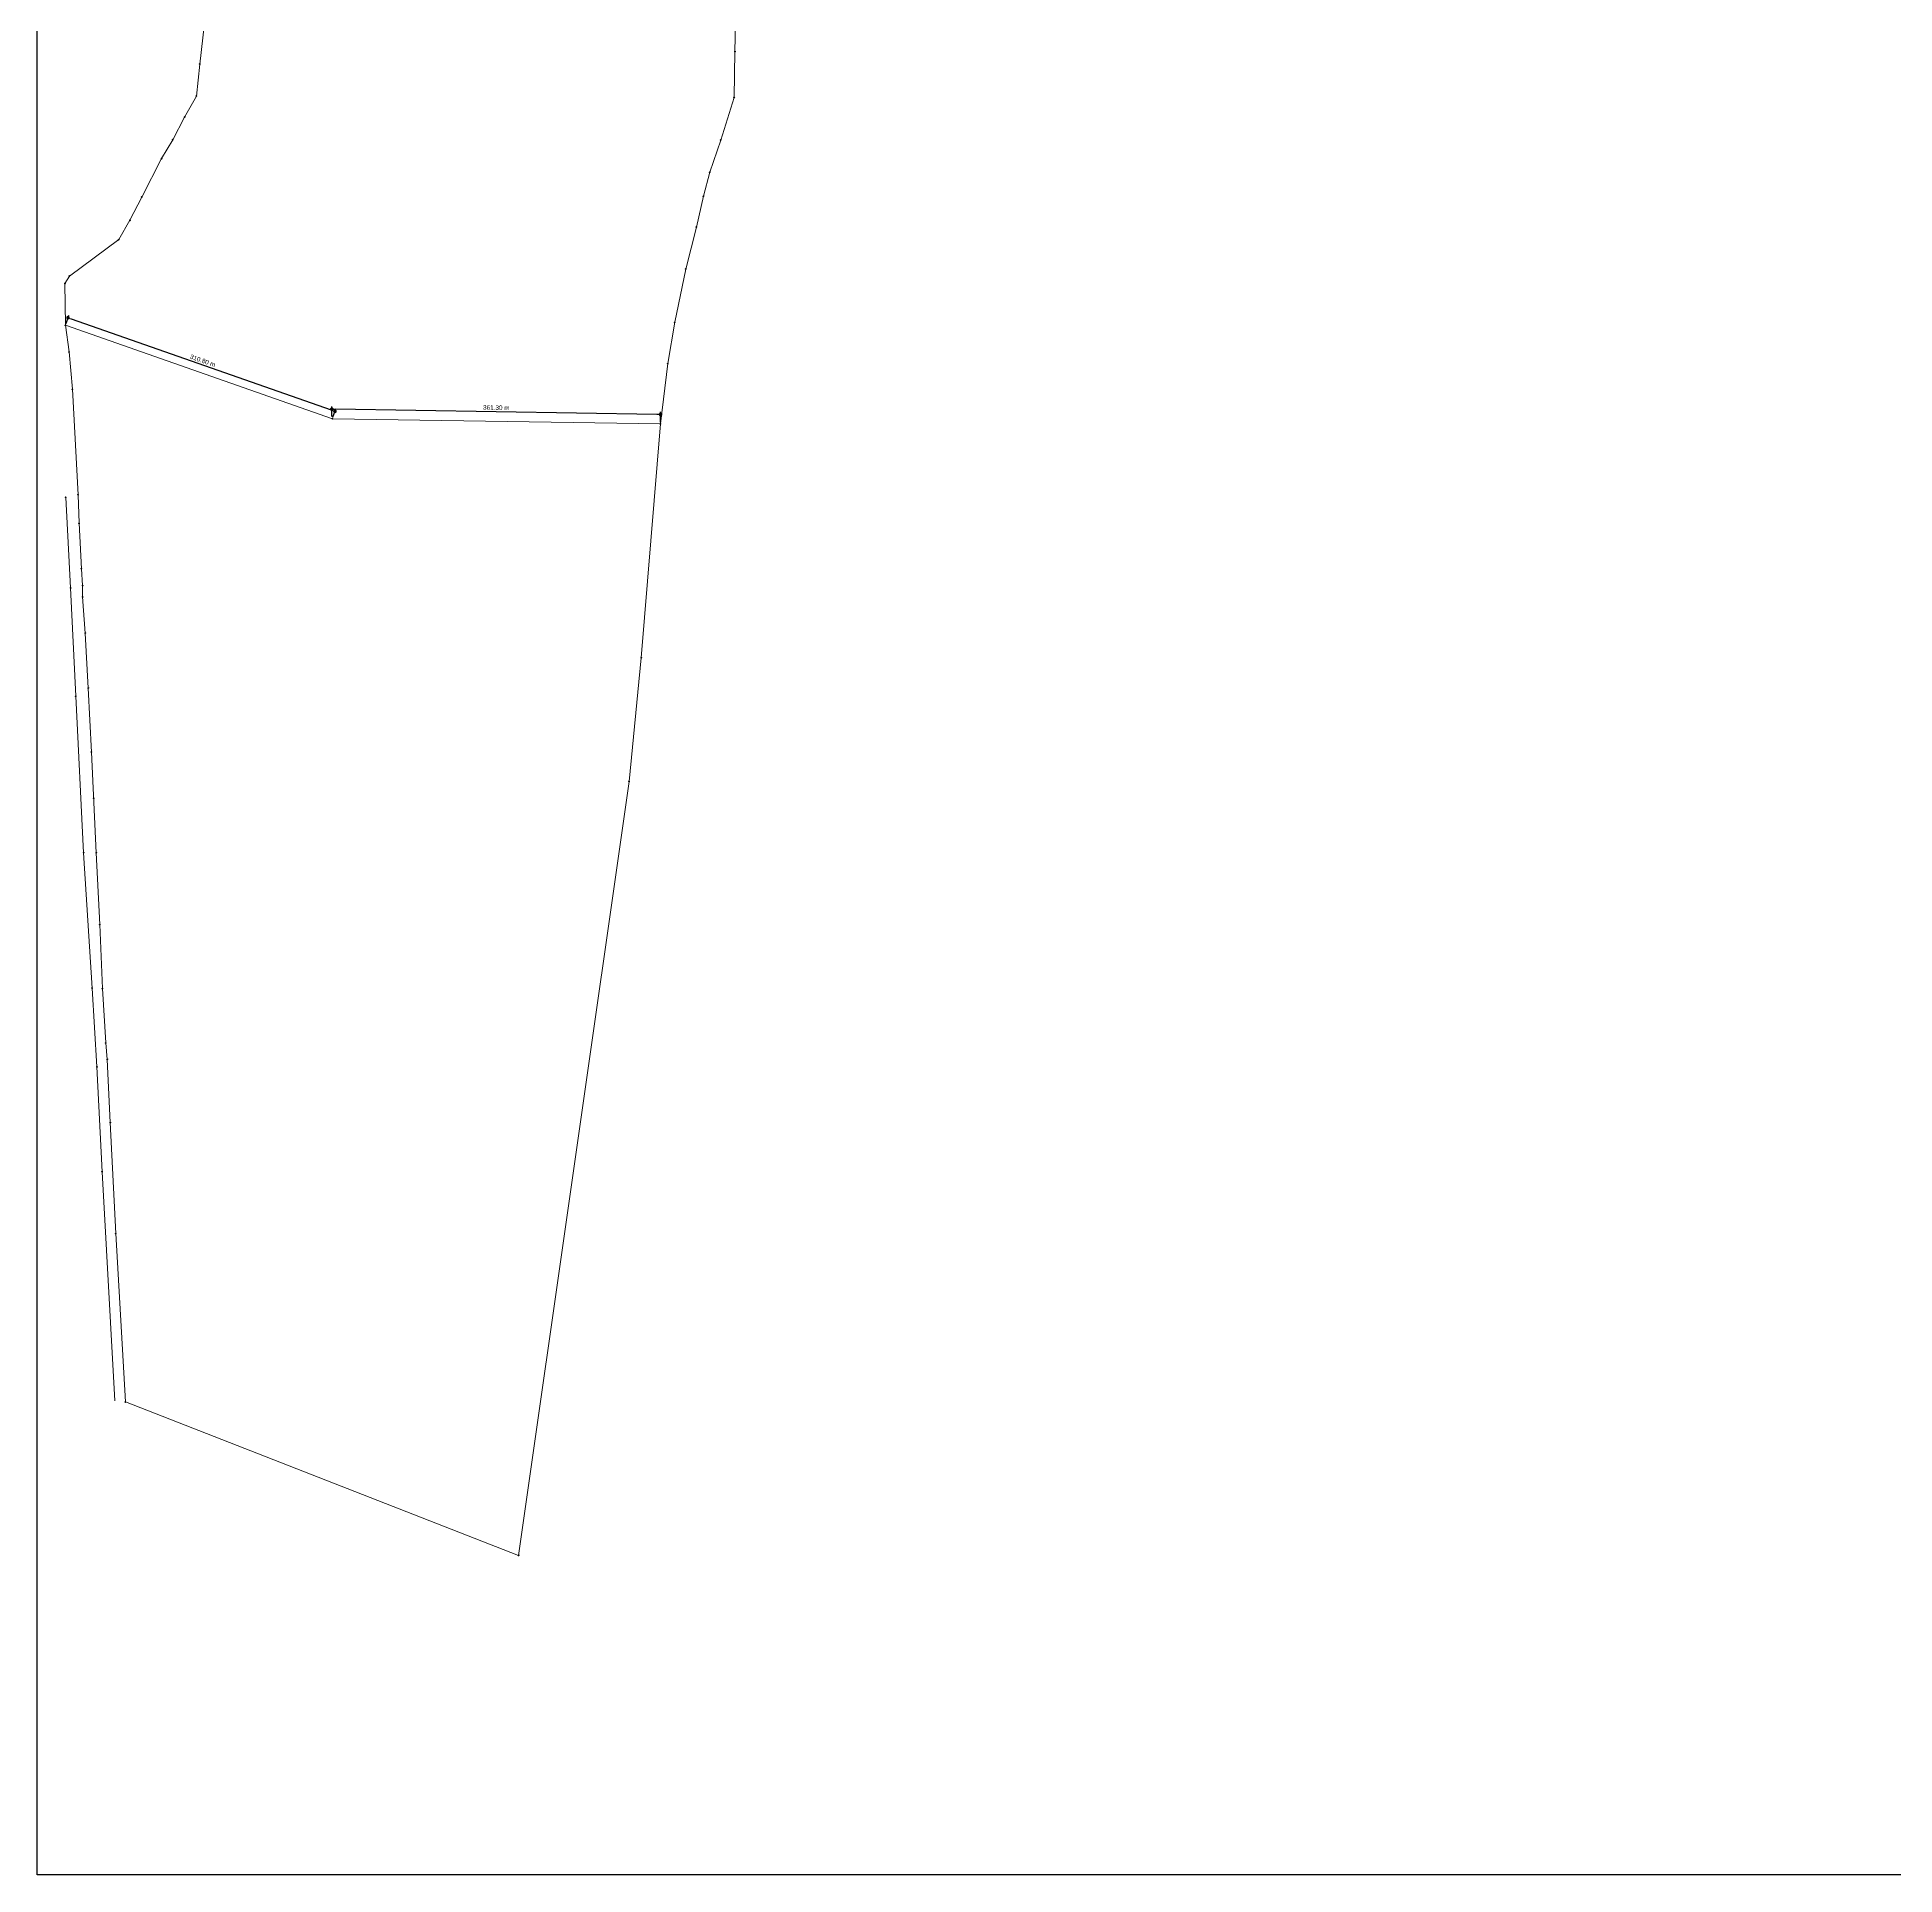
# Model space of a CAD drawing. Header units: metres. Extents: x 615852 to 659911, y 1301217 to 1325118.
# Drawn here: x 616893 to 618935, y 1313224 to 1315243 of the extents above; entities that cross this region are included whole.
import ezdxf

# ---------------------------------------------------------------- set-up
doc = ezdxf.new("R2010")
doc.units = ezdxf.units.M
doc.header["$PDMODE"] = 32
doc.header["$PDSIZE"] = 0.5
doc.layers.add('CIRCULO PI', color=2, linetype='Continuous')
doc.layers.add('CVL_PUNTO', color=2, linetype='Continuous')
doc.layers.add('Point', color=5, linetype='Continuous', lineweight=100)
doc.layers.add('Point_Name', color=1, linetype='Continuous', lineweight=100)
doc.styles.get("Standard").update_dxf_attribs({"font": 'arial.ttf'})
doc.dimstyles.new('COTAS DE RETIRO', dxfattribs={"dimtxt": 5, "dimasz": 4, "dimexe": 3, "dimexo": 2, "dimgap": 2, "dimtad": 1, "dimzin": 0, "dimdsep": 46, "dimtxsty": 'Standard', "dimblk": 'DOT', "dimcen": 0.09, "dimclrd": 1, "dimclre": 2, "dimclrt": 7, "dimadec": 0, "dimazin": 0, "dimtfac": 1, "dimtofl": 0, "dimtmove": 0, "dimatfit": 3, "dimfxl": 1, "dimtolj": 1, "dimtzin": 0, "dimarcsym": 0})

# ---------------------------------------------------------------- blocks, each defined once
blk = doc.blocks.new('_Dot')
at = {"color": 0, "linetype": 'ByBlock', "lineweight": -2}
blk.add_line((-0.5, 0), (-1, 0), dxfattribs=at)
at = {"color": 0, "linetype": 'ByBlock', "const_width": 0.5}
blk.add_lwpolyline([(-0.25, 0, 1), (0.25, 0, 1)], format="xyb", close=True, dxfattribs=at)
blk = doc.blocks.new('*D28')
at = {"layer": 'CIRCULO PI', "color": 2, "lineweight": -2, "transparency": 16777216}
for p, q in [((617217, 1314826.1), (617217.1, 1314837.4)), ((617578.2, 1314820.2), (617578.4, 1314831.5))]:
    blk.add_line(p, q, dxfattribs=at)
at = {"layer": 'CIRCULO PI', "color": 1, "lineweight": -2, "transparency": 16777216}
blk.add_line((617574.3, 1314828.6), (617221.1, 1314834.3), dxfattribs=at)
at = {"layer": 'Defpoints', "color": 0, "transparency": 16777216}
for p in [(617217.1, 1314834.4), (617216.9, 1314824.1, 35.4), (617578.2, 1314818.2, 35.4)]:
    blk.add_point(p, dxfattribs=at)
at = {"layer": 'CIRCULO PI', "color": 1, "lineweight": -2, "transparency": 16777216, "xscale": 4, "yscale": 4, "zscale": 4}
for p, rotation in [((617217.1, 1314834.4), 179.0705458721258), ((617578.3, 1314828.5), 359.0705458721258)]:
    blk.add_blockref('_Dot', p, dxfattribs=dict(at, rotation=rotation))
at = {"layer": 'CIRCULO PI', "color": 7, "transparency": 16777216, "insert": (617397.8, 1314836), "char_height": 5, "attachment_point": 5, "rotation": 359.0705}
blk.add_mtext('\\A1;361.30 m', dxfattribs=at)
blk = doc.blocks.new('*D29')
at = {"layer": 'CIRCULO PI', "color": 2, "lineweight": -2, "transparency": 16777216}
for p, q in [((616925, 1314928.5), (616928.2, 1314937.6)), ((617218.3, 1314825.7), (617221.5, 1314834.8))]:
    blk.add_line(p, q, dxfattribs=at)
at = {"layer": 'CIRCULO PI', "color": 1, "lineweight": -2, "transparency": 16777216}
blk.add_line((617216.7, 1314833.2), (616931, 1314933.4), dxfattribs=at)
at = {"layer": 'Defpoints', "color": 0, "transparency": 16777216}
for p in [(616927.2, 1314934.8), (616924.3, 1314926.6, 35.2), (617217.6, 1314823.8, 35.2)]:
    blk.add_point(p, dxfattribs=at)
at = {"layer": 'CIRCULO PI', "color": 1, "lineweight": -2, "transparency": 16777216, "xscale": 4, "yscale": 4, "zscale": 4}
for p, rotation in [((616927.2, 1314934.8), 160.6787377815661), ((617220.5, 1314831.9), 340.6787377815661)]:
    blk.add_blockref('_Dot', p, dxfattribs=dict(at, rotation=rotation))
at = {"layer": 'CIRCULO PI', "color": 7, "transparency": 16777216, "insert": (617075.3, 1314887.6), "char_height": 5, "attachment_point": 5, "rotation": 340.6787}
blk.add_mtext('\\A1;310.80 m', dxfattribs=at)

msp = doc.modelspace()

# ---------------------------------------------------------------- linework, layer by layer
at = {"color": 4, "lineweight": 0}
for points, elevation in [([(617077.05194, 1315258.56414), (617072.02077, 1315213.4894), (617068.30367, 1315178.4789), (617055.20498, 1315155.25893), (617042.34615, 1315130.41732), (617030.0699, 1315109.75596), (617008.17385, 1315067.39167), (616995.29754, 1315041.95375), (616982.99742, 1315020.77609), (616928.75054, 1314980.62475), (616923.85927, 1314972.32619), (616924.34553, 1314926.63782), (617217.63656, 1314823.80656), (617578.17253, 1314818.19585)], 35.4026), ([(617578.17253, 1314818.19585), (617586.13984, 1314884.34692), (617593.81598, 1314929.81457), (617605.88011, 1314988.30604), (617617.61397, 1315034.4241), (617625.30337, 1315068.28745), (617632.25221, 1315094.71685), (617644.33824, 1315130.12013), (617659.14399, 1315176.83568), (617660.01349, 1315227.23106), (617660.74681, 1315258.66602)], 35.4026), ([(616924.34553, 1314926.63782), (617217.63656, 1314823.80656)], 35.24098), ([(616990.26534, 1313743.40577), (616979.58627, 1313928.29613), (616973.59391, 1314050.42515), (616970.23872, 1314119.69399), (616968.61917, 1314137.8098), (616965.07688, 1314197.57809), (616962.03015, 1314267.94059), (616958.17931, 1314346.89991), (616952.99757, 1314457.56045), (616949.38283, 1314527.75857), (616946.0902, 1314588.28734), (616943.14806, 1314627.99393), (616943.22848, 1314640.53102), (616942.00555, 1314659.02431), (616939.28363, 1314708.95812), (616938.23568, 1314740.21682), (616932.05494, 1314856.13254), (616928.32721, 1314897.22101), (616924.34553, 1314926.63782), (617217.63656, 1314823.80656), (617578.17253, 1314818.19585), (617557.01602, 1314561.21249), (617543.75731, 1314425.2188), (617422.32612, 1313574.61619), (616990.26534, 1313743.40577)], 35.42385), ([(616924.76793, 1314737.43789), (616929.99585, 1314637.86684), (616935.6435, 1314518.90176), (616944.39616, 1314346.89386), (616953.66345, 1314198.07566), (616959.03787, 1314111.48727), (616964.58044, 1313996.27395), (616978.75142, 1313744.72712)], 35.42385)]:
    msp.add_lwpolyline(points, dxfattribs=dict(at, elevation=elevation))
at = {"layer": 'CVL_PUNTO'}
msp.add_lwpolyline([(616893.28902, 1316883.59724), (622679.65484, 1316883.59724), (622679.65484, 1313223.67833), (616893.28902, 1313223.67833)], close=True, dxfattribs=at)
at = {"layer": 'Point', "color": 4}
for p in [(617072.02077, 1315213.4894, 38.24339), (617660.01349, 1315227.23106, 36.46051), (617068.30367, 1315178.4789, 36.3641), (617659.14399, 1315176.83568, 36.63671), (617055.20498, 1315155.25893, 36.62462), (617042.34615, 1315130.41732, 36.64162), (617644.33824, 1315130.12013, 37.45474), (617030.0699, 1315109.75596, 37.9429), (617632.25221, 1315094.71685, 36.93821), (617008.17385, 1315067.39167, 38.42947), (617625.30337, 1315068.28745, 36.55929), (616995.29754, 1315041.95375, 35.49907), (617617.61397, 1315034.4241, 36.14514), (616982.99742, 1315020.77609, 36.20197), (616923.85927, 1314972.32619, 34.96254), (616928.75054, 1314980.62475, 34.60364), (617605.88011, 1314988.30604, 37.38433), (617593.81598, 1314929.81457, 36.83074), (616924.34553, 1314926.63782, 35.24098), (616928.32721, 1314897.22101, 35.7458), (617586.13984, 1314884.34692, 35.21957), (616932.05494, 1314856.13254, 35.9969), (617217.63656, 1314823.80656, 36.55829), (617578.17253, 1314818.19585, 35.4026), (616924.76793, 1314737.43789, 35.65039), (616938.23568, 1314740.21682, 35.2977), (616939.28363, 1314708.70812, 35.95636), (616942.00555, 1314659.02431, 35.46769), (616929.99585, 1314637.86684, 35.46147), (616943.14806, 1314627.99393, 35.27283), (616943.22848, 1314640.53102, 35.55806)]:
    msp.add_point(p, dxfattribs=at)
at = {"layer": 'Point'}
for p in [(616946.0902, 1314588.28734, 34.68586), (617557.01602, 1314561.21249, 35.3854), (616949.38283, 1314527.75857, 35.49985), (616935.6435, 1314518.90176, 35.60575), (616952.99757, 1314457.56045, 35.49955), (617543.75731, 1314425.2188, 34.25589), (616955.38658, 1314406.80211, 35.28999), (616944.39616, 1314346.89386, 35.32123), (616958.17931, 1314346.89991, 35.13435), (616962.03015, 1314267.94059, 34.78875), (616953.66345, 1314198.07566, 35.89875), (616965.07688, 1314197.57809, 36.74155), (616968.61917, 1314137.8098, 34.9562), (616959.03787, 1314111.48727, 34.59211), (616970.23872, 1314119.69399, 35.06661), (616973.59391, 1314050.42515, 34.78596), (616964.58044, 1313996.27395, 34.69719), (616979.58627, 1313928.29613, 35.96324), (616990.26534, 1313743.40577, 35.42385), (617422.32612, 1313574.61619, 33.19552)]:
    msp.add_point(p, dxfattribs=at)

# ---------------------------------------------------------------- texts
at = {"layer": 'Point_Name', "color": 4}
for s, p in [('p66', (617072.02077, 1315213.7394)), ('p35', (617660.01349, 1315227.48106)), ('p67', (617068.30367, 1315178.7289)), ('p36', (617659.14399, 1315177.08568)), ('p68', (617055.20498, 1315155.50893)), ('p69', (617042.34615, 1315130.66732)), ('p37', (617644.33824, 1315130.37013)), ('p70', (617030.0699, 1315110.00596)), ('p38', (617632.25221, 1315094.96685)), ('p71', (617008.17385, 1315067.64167)), ('p39', (617625.30337, 1315068.53745)), ('p72', (616995.29754, 1315042.20375)), ('p40', (617617.61397, 1315034.6741)), ('p73', (616982.99742, 1315021.02609)), ('p41', (617605.88011, 1314988.55604)), ('p75', (616923.85927, 1314972.57619)), ('p74', (616928.75054, 1314980.87475)), ('p42', (617593.81598, 1314930.06457)), ('p1', (616924.34553, 1314926.88782)), ('p2', (616928.32721, 1314897.47101)), ('p43', (617586.13984, 1314884.59692)), ('p3', (616932.05494, 1314856.38254)), ('p32', (617217.63656, 1314824.05656)), ('p31', (617578.17253, 1314818.44585)), ('p5', (616924.76793, 1314737.68789)), ('p4', (616938.23568, 1314740.46682)), ('p6', (616939.28363, 1314708.95812)), ('p7', (616942.00555, 1314659.27431)), ('p9', (616929.99585, 1314638.11684)), ('p10', (616943.14806, 1314628.24393)), ('p8', (616943.22848, 1314640.78102))]:
    msp.add_text(s, height=0.5, dxfattribs=at).set_placement(p)
at = {"layer": 'Point_Name'}
for s, p in [('p11', (616946.0902, 1314588.53734)), ('p30', (617557.01602, 1314561.46249)), ('p13', (616935.6435, 1314519.15176)), ('p12', (616949.38283, 1314528.00857)), ('p14', (616952.99757, 1314457.81045)), ('p29', (617543.75731, 1314425.4688)), ('p15', (616955.38658, 1314407.05211)), ('p17', (616944.39616, 1314347.14386)), ('p16', (616958.17931, 1314347.14991)), ('p18', (616962.03015, 1314268.19059)), ('p20', (616953.66345, 1314198.32566)), ('p19', (616965.07688, 1314197.82809)), ('p21', (616968.61917, 1314138.0598)), ('p23', (616959.03787, 1314111.73727)), ('p22', (616970.23872, 1314119.94399)), ('p24', (616973.59391, 1314050.67515)), ('p25', (616964.58044, 1313996.52395)), ('p26', (616979.58627, 1313928.54613)), ('p27', (616990.26534, 1313743.65577)), ('p28', (617422.32612, 1313574.86619))]:
    msp.add_text(s, height=0.5, dxfattribs=at).set_placement(p)

# ---------------------------------------------------------------- dimensions: what is measured, and where the dimension line sits
at = {"layer": 'CIRCULO PI'}
for p1, p2, distance, picture, middle in [((617217.63656, 1314823.80656, 35.24098), (616924.34553, 1314926.63782, 35.24098), -8.60249, '*D29', (617075.34425, 1314887.63822)), ((617578.17253, 1314818.19585, 35.4026), (617216.92352, 1314824.05656, 35.4026), -10.32445, '*D28', (617397.78938, 1314836.00327))]:
    dim = msp.add_aligned_dim(p1=p1, p2=p2, distance=distance, dimstyle='COTAS DE RETIRO', override={"dimpost": ' m', "dimfxl": 0.18}, dxfattribs=at)
    dim.commit()
    dim.dimension.update_dxf_attribs({"geometry": picture, "text_midpoint": middle})

doc.saveas('drawing.dxf')
